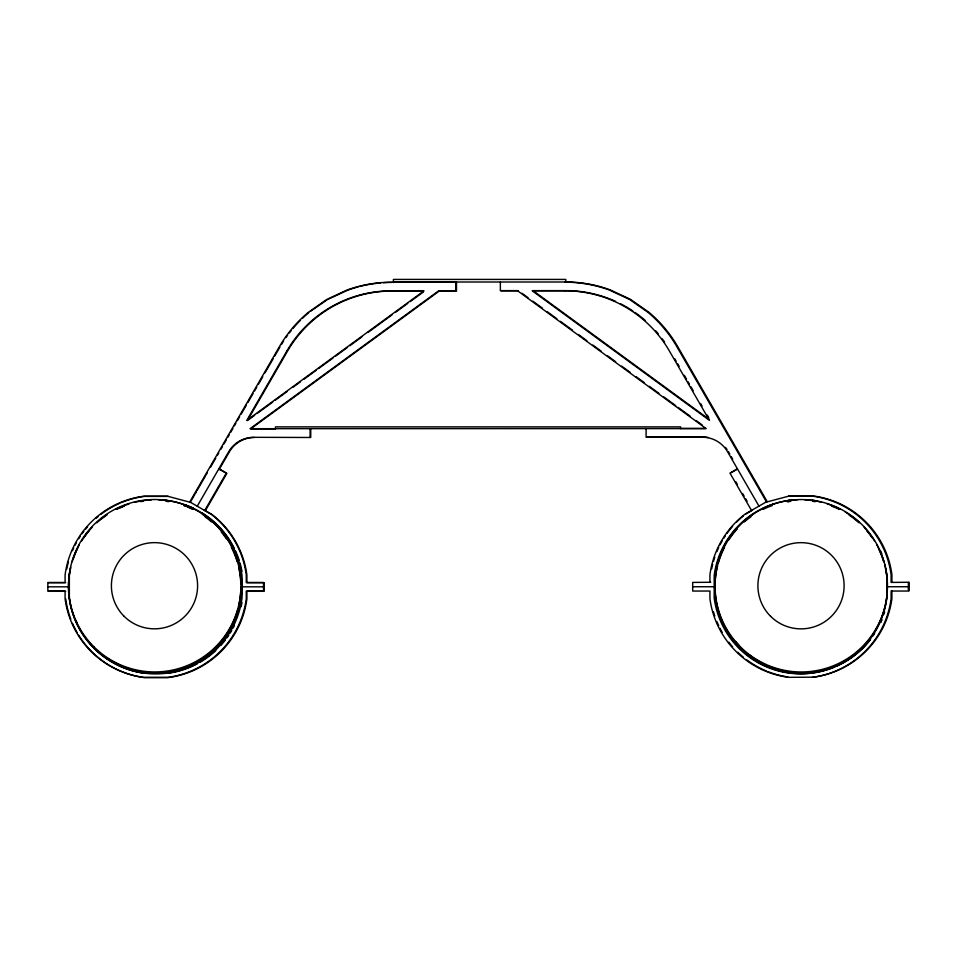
<?xml version="1.0" encoding="UTF-8"?>
<svg xmlns="http://www.w3.org/2000/svg" width="957" height="957" viewBox="0 0 957 957"><rect width="100%" height="100%" fill="white"/><g stroke="black" fill="none" stroke-linecap="round" stroke-linejoin="round"><path stroke-width="1.44" d="M190.407 502.066L194.881 494.314M195.384 493.453L195.742 492.843M195.97 492.448L196.448 491.611M197.13 490.439L205.324 476.227M205.934 475.174L206.293 474.564M206.449 474.277L207.214 472.973M210.552 467.183L215.768 458.14M217.263 455.556L218.758 452.972M220.995 449.096L222.491 446.512M223.974 443.928L226.211 440.053M227.706 437.469L229.202 434.885M230.697 432.301L232.934 428.425M234.417 425.841L235.912 423.257M237.408 420.673L239.645 416.797M241.14 414.214L246.356 405.17M247.851 402.586L253.067 393.542M254.562 390.958L256.799 387.083M258.294 384.499L262.768 376.747M265.005 372.871L273.212 358.66M274.707 356.076L279.923 347.032M197.25 506.205L228.663 451.788A28.961 28.961 0 0 1 253.749 437.313L310.738 437.481L310.738 428.856M219.069 469.672L229.297 451.955A28.961 28.961 0 0 1 254.371 437.481M204.714 510.524L226.259 473.189L218.794 468.882M205.336 510.691L226.893 473.356L219.428 469.05M310.487 311.336L327.222 299.732M254.646 415.302L247.408 420.59L287.387 351.339A120.606 120.606 0 0 1 391.832 291.036L423.15 291.036M257.05 413.544L272.721 402.084M275.137 400.313L287.196 391.509M293.225 387.095L300.45 381.807M304.075 379.163L316.133 370.359M318.537 368.589L333.012 358.014M335.417 356.255L347.475 347.439M349.891 345.68L361.937 336.864M367.967 332.462L392.083 314.829M395.696 312.185L407.754 303.381M410.17 301.611L423.425 291.921M737.404 468.798L729.94 473.105L751.496 510.428M730.741 472.949L736.962 469.361M745.694 514.088L752.142 510.356M328.466 299.074L347.63 290.21A129.219 129.219 0 0 1 358.385 286.825M765.552 502.317L789.393 495.977L813.247 495.977A91.37 91.37 0 0 1 891.912 574.655L891.912 582.263M565.802 282.004L393.399 282.004L393.399 279.42L565.802 279.42L565.802 282.004A129.219 129.219 0 0 1 609.992 289.804L630.412 299.314L648.858 312.233A129.219 129.219 0 0 1 677.712 346.613L767.215 501.659M393.124 282.423L393.77 282.423M501.145 290.629L518.383 290.629M680.571 428.449L705.465 428.449M275.592 428.856L250.698 428.856L439.239 291.036L456.489 291.036L456.489 282.423M646.896 437.062L703.251 437.062A28.961 28.961 0 0 1 708.288 437.505M788.592 496.145L812.445 496.145A91.37 91.37 0 0 1 891.111 574.81L891.111 582.418L909.15 582.263L909.15 590.888M168.241 496.396L144.387 496.396A91.37 91.37 0 0 0 121.348 502.569M710.728 582.263L692.689 582.418L692.689 591.043L709.927 591.043L709.927 598.663A91.37 91.37 0 0 0 788.592 677.329L813.247 677.173A91.37 91.37 0 0 0 891.912 598.508L891.912 590.888M48.484 582.681L65.722 582.681M47.85 586.82L69.359 586.82M242.001 586.82L263.522 586.82M692.689 586.737L714.197 586.737M886.84 586.737L908.36 586.737M48.484 591.294L65.722 591.294M799.597 672.891L803.043 672.891M153.957 673.142L157.403 673.142M798.796 673.058L802.241 673.058M190.646 502.401L167.607 496.228L143.753 496.228A91.37 91.37 0 0 0 65.088 574.894L65.088 582.514L47.85 582.514L47.85 591.127L65.088 591.127L65.088 598.747A91.37 91.37 0 0 0 143.753 677.412L167.607 677.412A91.37 91.37 0 0 0 246.272 598.747L246.272 591.127L263.522 591.127L263.522 582.514L246.272 582.514L246.272 574.894A91.37 91.37 0 0 0 211.306 514.328L189.785 501.899L279.288 346.865A129.219 129.219 0 0 1 308.142 312.484L326.588 299.565L347.008 290.043A129.219 129.219 0 0 1 391.198 282.255L455.855 282.255L455.855 290.868L438.617 290.868L250.076 428.688L706.134 428.604L517.593 290.784L500.355 290.784L500.355 282.159M204.188 510.021L211.94 514.495A91.37 91.37 0 0 1 246.906 575.061L246.906 582.681L264.144 582.681L264.144 591.294L246.906 591.294L246.906 598.915A91.37 91.37 0 0 1 168.241 677.58L144.387 677.58A91.37 91.37 0 0 1 78.725 635.257M709.017 419.298L532.989 290.629L565.802 290.629A120.606 120.606 0 0 1 615.566 301.371M521.984 293.261L527.989 297.651M532.798 301.156L542.404 308.178M547.213 311.695L556.818 318.717M560.419 321.349L572.43 330.129M578.435 334.519L586.832 340.656M592.838 345.046L601.247 351.195M607.252 355.585L615.662 361.734M621.667 366.124L630.065 372.261M636.07 376.651L644.48 382.8M649.289 386.305L658.894 393.327M663.691 396.844L675.702 405.624M678.106 407.383L690.117 416.151M696.122 420.542L702.127 424.932M674.685 358.624L676.168 361.184M677.64 363.744L679.123 366.316M684.303 375.288L686.528 379.139M688.011 381.699L689.495 384.271M690.978 386.831L693.191 390.683M700.596 403.507L702.079 406.067M707.259 415.051L708.742 417.611M728.337 451.548L729.796 454.073M731.256 456.609L732.715 459.133M758.961 506.121L727.535 451.704A28.961 28.961 0 0 0 702.462 437.217L646.107 437.217L646.107 428.604M735.801 481.718L737.428 484.529M742.632 493.537L744.115 496.121M745.599 498.693L747.082 501.265M908.36 582.418L908.36 591.043L891.111 591.043L891.111 598.663A91.37 91.37 0 0 1 812.445 677.329M709.927 582.418L709.927 574.81A91.37 91.37 0 0 1 744.893 514.244L766.425 501.815L676.91 346.769A129.219 129.219 0 0 0 648.068 312.389L629.61 299.469L609.202 289.959A129.219 129.219 0 0 0 565.001 282.159M680.583 428.604L680.583 426.882L275.437 426.882L275.437 428.604M310.104 428.688L310.104 437.313M70.579 568.458A87.063 87.063 0 0 0 69.359 575.456L69.359 598.185A87.063 87.063 0 0 0 242.001 598.185L242.001 575.456A87.063 87.063 0 0 0 158.551 499.805M73.246 558.816A87.063 87.063 0 0 1 77.589 548.337M81.752 540.837A87.063 87.063 0 0 1 92.123 527.319M100.461 519.507A87.063 87.063 0 0 1 107.292 514.447M115.917 509.363A87.063 87.063 0 0 1 129.028 503.932M134.53 502.365A87.063 87.063 0 0 1 151.385 499.865M884.627 611.87A87.063 87.063 0 0 1 883.754 614.585M881.756 619.897A87.063 87.063 0 0 1 880.631 622.493M870.392 639.575A87.063 87.063 0 0 1 835.939 666.467M834.636 667.017A87.063 87.063 0 0 1 714.999 597.946L714.999 575.217A87.063 87.063 0 0 1 736.794 528.12M743.924 521.098A87.063 87.063 0 0 1 754.116 513.419M761.557 509.124A87.063 87.063 0 0 1 773.304 504.136M785.757 500.918A87.063 87.063 0 0 1 789.956 500.26M812.684 500.26A87.063 87.063 0 0 1 815.484 500.667M787.922 676.958A91.37 91.37 0 0 1 767.717 671.551M766.354 671.001A91.37 91.37 0 0 1 746.879 659.959M743.362 657.22A91.37 91.37 0 0 1 737.775 652.243M732.595 646.8A91.37 91.37 0 0 1 728.827 642.207M722.188 632.266A91.37 91.37 0 0 1 720.023 628.306M718.707 625.615A91.37 91.37 0 0 1 716.901 621.548M714.795 615.973A91.37 91.37 0 0 1 713.455 611.679M711.697 568.769A91.37 91.37 0 0 1 712.678 564.379M713.455 561.472A91.37 91.37 0 0 1 714.795 557.177M716.901 551.603A91.37 91.37 0 0 1 718.707 547.536M720.023 544.844A91.37 91.37 0 0 1 722.188 540.884M723.731 538.312A91.37 91.37 0 0 1 725.358 535.788M727.057 533.336A91.37 91.37 0 0 1 732.595 526.35M736.711 521.96A91.37 91.37 0 0 1 743.362 515.931M620.315 303.656A120.606 120.606 0 0 1 624.957 306.132M626.093 306.778A120.606 120.606 0 0 1 632.804 310.953M634.969 312.437A120.606 120.606 0 0 1 645.317 320.547M655.593 330.727A120.606 120.606 0 0 1 658.189 333.706M662.268 338.862A120.606 120.606 0 0 1 664.589 342.056M725.442 447.409A28.961 28.961 0 0 1 726.973 449.419M241.977 602.551A87.063 87.063 0 0 1 241.104 606.738M234.405 625.471A87.063 87.063 0 0 1 233.101 628.019M231.714 630.519A87.063 87.063 0 0 1 230.242 632.972M228.687 635.376A87.063 87.063 0 0 1 227.072 637.721M225.385 639.994A87.063 87.063 0 0 1 220.84 645.437M215.815 650.545A87.063 87.063 0 0 1 199.846 662.388M197.345 663.775A87.063 87.063 0 0 1 167.678 673.309M144.95 673.309A87.063 87.063 0 0 1 87.243 639.994M77.003 622.899A87.063 87.063 0 0 1 75.878 620.303M120.403 507.677A87.063 87.063 0 0 1 122.998 506.552M164.867 500.344A87.063 87.063 0 0 1 167.678 500.667M184.318 504.554A87.063 87.063 0 0 1 193.517 508.275M202.298 513.06A87.063 87.063 0 0 1 234.405 548.505M235.625 551.076A87.063 87.063 0 0 1 236.75 553.672M237.276 554.976A87.063 87.063 0 0 1 239.202 560.335M240.028 563.075A87.063 87.063 0 0 1 241.977 571.425M77.182 632.673A91.37 91.37 0 0 1 72.469 623.318M70.806 619.191A91.37 91.37 0 0 1 65.722 598.915M66.691 569.188A91.37 91.37 0 0 1 68.449 561.891M72.469 550.658A91.37 91.37 0 0 1 73.701 547.942M75.029 545.263A91.37 91.37 0 0 1 76.44 542.607M78.725 538.719A91.37 91.37 0 0 1 80.352 536.207M82.051 533.743A91.37 91.37 0 0 1 83.821 531.362M85.663 529.042A91.37 91.37 0 0 1 87.601 526.757M96.083 518.275A91.37 91.37 0 0 1 98.368 516.337M100.688 514.495A91.37 91.37 0 0 1 119.984 503.143M281.358 344.604A129.219 129.219 0 0 1 283.607 341.027M285.976 337.522A129.219 129.219 0 0 1 287.626 335.225M289.313 332.976A129.219 129.219 0 0 1 291.06 330.751M292.842 328.574A129.219 129.219 0 0 1 300.462 320.26M302.472 318.298A129.219 129.219 0 0 1 308.776 312.652M359.748 286.466A129.219 129.219 0 0 1 380.575 282.913M383.374 282.698A129.219 129.219 0 0 1 391.832 282.423M797.659 499.721A87.063 87.063 0 0 0 714.197 575.372L714.197 598.101A87.063 87.063 0 0 0 886.84 598.101L886.84 575.372A87.063 87.063 0 0 0 884.615 564.199M804.813 499.769A87.063 87.063 0 0 1 821.668 502.281M827.171 503.849A87.063 87.063 0 0 1 840.282 509.28M845.294 512.055A87.063 87.063 0 0 1 858.979 522.211M864.075 527.223A87.063 87.063 0 0 1 874.447 540.741M876.624 544.449A87.063 87.063 0 0 1 883.837 561.448M881.816 619.729A86.202 86.202 0 0 1 880.703 622.301M874.614 633.474A86.202 86.202 0 0 1 873.035 635.819M870.559 639.216A86.202 86.202 0 0 1 769.189 666.383M765.337 664.672A86.202 86.202 0 0 1 754.26 658.404M751.939 656.801A86.202 86.202 0 0 1 749.69 655.126M739.247 645.652A86.202 86.202 0 0 1 735.526 641.405M788.149 501.683A86.202 86.202 0 0 1 790.925 501.277M832.554 506.074A86.202 86.202 0 0 1 835.162 507.102M880.703 551.184A86.202 86.202 0 0 1 881.816 553.756M887.295 590.995A86.202 86.202 0 0 1 799.777 672.927A86.202 86.202 0 0 1 714.999 588.16M715.035 583.902A86.202 86.202 0 0 1 717.571 565.802M718.3 563.063A86.202 86.202 0 0 1 724.509 547.368M728.756 540.011A86.202 86.202 0 0 1 737.309 528.862M744.367 521.912A86.202 86.202 0 0 1 750.958 516.684M763.088 509.411A86.202 86.202 0 0 1 772.132 505.583M787.168 501.683A86.202 86.202 0 0 1 789.944 501.277M812.445 501.277A86.202 86.202 0 0 1 815.208 501.683M831.573 506.074A86.202 86.202 0 0 1 839.301 509.411M849.098 515.081A86.202 86.202 0 0 1 859.063 522.857M866.934 530.991A86.202 86.202 0 0 1 872.054 537.667M878.514 548.636A86.202 86.202 0 0 1 883.682 561.699M885.452 568.566A86.202 86.202 0 0 1 887.211 581.078M202.382 514.268A86.202 86.202 0 0 1 123.955 666.873M122.663 666.347A86.202 86.202 0 0 1 112.555 661.359M108.919 659.146A86.202 86.202 0 0 1 106.574 657.579M184.713 505.559A86.202 86.202 0 0 1 193.757 509.387M240.877 586.713A86.202 86.202 0 0 1 238.628 606.271M237.934 609.023A86.202 86.202 0 0 1 133.741 670.331A86.202 86.202 0 0 1 70.722 567.154M72.194 561.675A86.202 86.202 0 0 1 79.323 544.844M83.809 537.631A86.202 86.202 0 0 1 88.929 530.956M96.801 522.821A86.202 86.202 0 0 1 106.765 515.045M116.575 509.387A86.202 86.202 0 0 1 124.29 506.038M140.655 501.659A86.202 86.202 0 0 1 143.418 501.241M165.92 501.241A86.202 86.202 0 0 1 168.695 501.659M183.732 505.559A86.202 86.202 0 0 1 186.364 506.54M187.668 507.066A86.202 86.202 0 0 1 192.776 509.387M204.906 516.648A86.202 86.202 0 0 1 211.497 521.888M221.318 532.044A86.202 86.202 0 0 1 226.331 538.803M231.367 547.344A86.202 86.202 0 0 1 237.157 561.675M238.628 567.154A86.202 86.202 0 0 1 240.829 583.878M286.765 351.171L246.774 420.422L424.011 290.868L391.198 290.868A120.606 120.606 0 0 0 286.765 351.171M565.001 290.784L532.2 290.784L709.424 420.338L669.445 351.087A120.606 120.606 0 0 0 565.001 290.784M770.564 616.272A43.101 43.101 0 0 0 842.65 596.881A43.101 43.101 0 0 0 789.812 544.138A43.101 43.101 0 0 0 770.564 616.272M740.359 646.776A86.202 86.202 0 0 0 884.543 607.994A86.202 86.202 0 0 0 778.866 502.521A86.202 86.202 0 0 0 740.359 646.776M124.051 616.236A43.101 43.101 0 0 0 196.137 596.845A43.101 43.101 0 0 0 143.299 544.114A43.101 43.101 0 0 0 124.051 616.236M93.846 646.741A86.202 86.202 0 0 0 238.03 607.97A86.202 86.202 0 0 0 132.353 502.485A86.202 86.202 0 0 0 93.846 646.741"/></g></svg>
